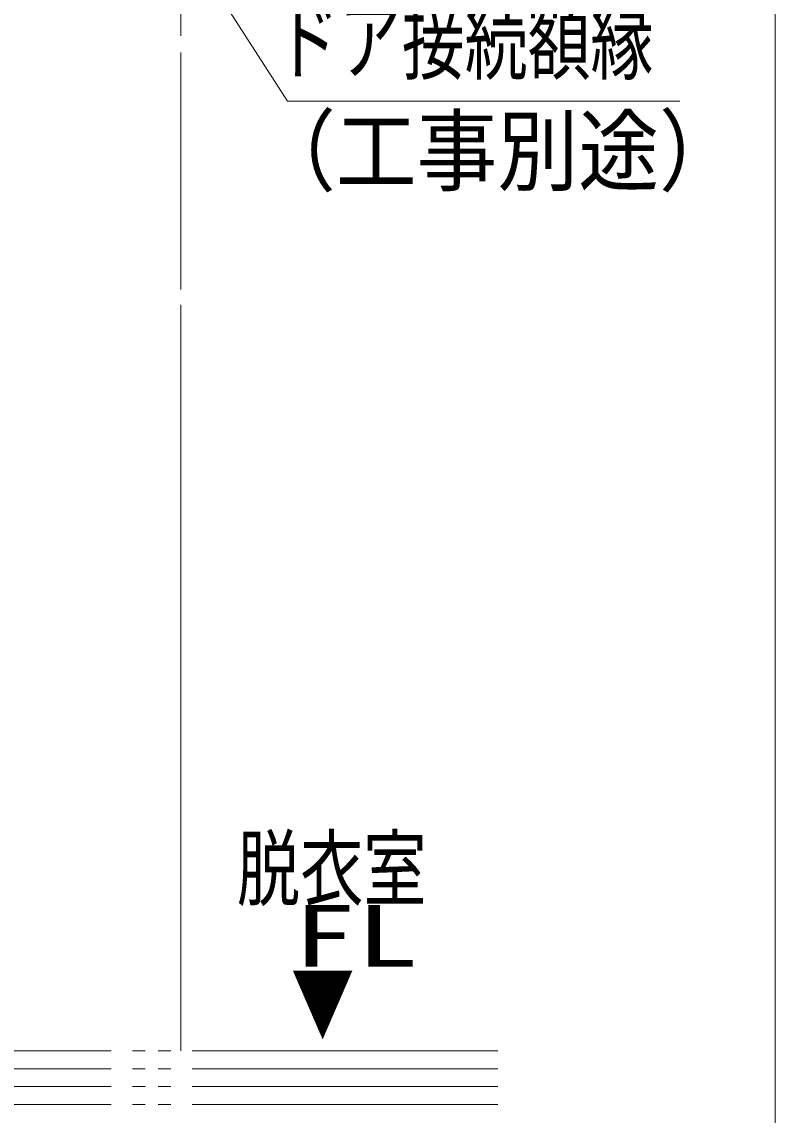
# Model space of a CAD drawing. Units: millimetres on the paper. Extents: x -305 to 305, y -152 to 152.
# Drawn here: x -117.6 to -82.4, y -7 to 44.1 of the extents above; entities that cross this region are included whole.
import ezdxf
from ezdxf.enums import TextEntityAlignment as Align

# ---------------------------------------------------------------- set-up
doc = ezdxf.new("R2010")
doc.units = ezdxf.units.MM
doc.linetypes.add('LONG_DOUBLE_CHAIN', pattern=[21.8, 18, -1, 0.6, -0.6, 0.6, -1])
doc.layers.add('0-0_PV', color=7, linetype='Continuous', lineweight=9)
doc.layers.add('0-7_RV', color=7, linetype='Continuous', lineweight=9)
doc.styles.add('ＭＳ ゴシック', font='')
doc.styles.get('ＭＳ ゴシック').set_extended_font_data('MS Gothic')

msp = doc.modelspace()

# ---------------------------------------------------------------- linework, layer by layer
at = {"layer": '0-0_PV'}
msp.add_line((-82.363, 124.144), (-82.363, -112.162), dxfattribs=at)
at = {"layer": '0-7_RV'}
for p, q in [((-110.153, 43.493), (-110.153, 58.588)), ((-110.153, 31.625), (-110.153, 42.715)), ((-110.153, -3.965), (-110.153, 30.91))]:
    msp.add_line(p, q, dxfattribs=at)
at = {"layer": '0-7_RV', "linetype": 'LONG_DOUBLE_CHAIN'}
for p, q in [((-131.419, -3.965), (-95.337, -3.965)), ((-131.419, -4.799), (-95.337, -4.799)), ((-131.419, -5.633), (-95.337, -5.633)), ((-131.419, -6.467), (-95.337, -6.467))]:
    msp.add_line(p, q, dxfattribs=at)
at = {"layer": '0-7_RV'}
msp.add_lwpolyline([(-112.426, 51.725), (-105.167, 40.44), (-86.823, 40.44)], dxfattribs=at)
for centre, start, end in [((-110.153, 43.493), 180, 0), ((-110.153, 42.715), 0, 180), ((-110.153, 31.625), 180, 0), ((-110.153, 30.91), 0, 180), ((-110.153, -3.965), 180, 0), ((-95.337, -3.965), 270, 90), ((-95.337, -4.799), 270, 90), ((-95.337, -5.633), 270, 90), ((-95.337, -6.467), 270, 90)]:
    msp.add_arc(centre, 0.0001, start, end, dxfattribs=at)

# ---------------------------------------------------------------- texts
at = {"layer": '0-7_RV', "style": 'ＭＳ ゴシック'}
for s, height, width, p in [('ドア接続額縁', 3.079, 0.7, (-105.698, 40.848)), ('（工事別途）', 3.079, 0.9, (-106.689, 35.648)), ('脱衣室', 2.889, 0.75, (-107.532, 2.252)), ('FL', 2.886, 1.5, (-104.914, -0.893)), ('▼', 2.889, 0.75, (-105.002, -4.035))]:
    msp.add_text(s, height=height, dxfattribs=dict(at, width=width)).set_placement(p, align=Align.BOTTOM_LEFT)

doc.saveas('drawing.dxf')
